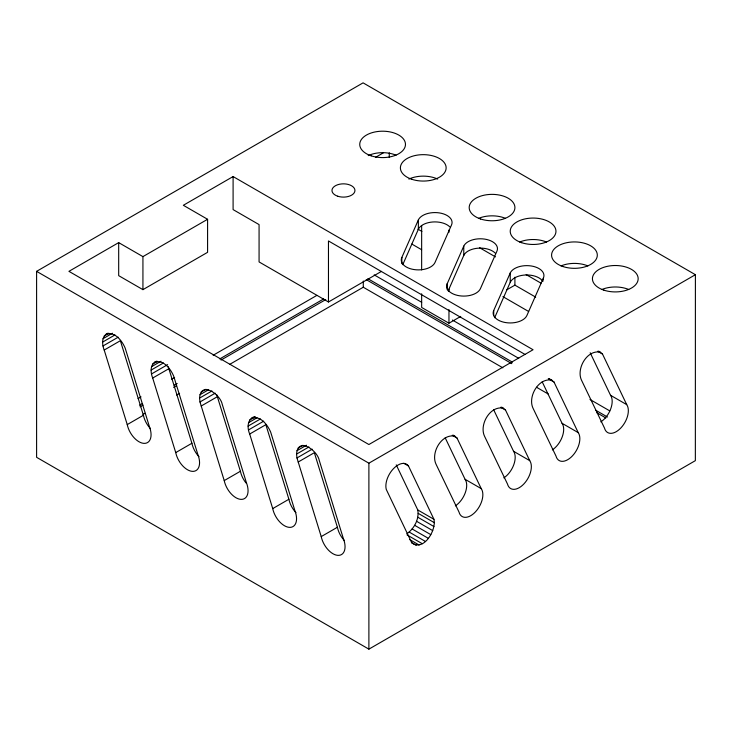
<?xml version="1.0" encoding="UTF-8"?>
<svg xmlns="http://www.w3.org/2000/svg" width="732" height="732" viewBox="0 0 732 732"><rect width="100%" height="100%" fill="white"/><g stroke="black" fill="none" stroke-linecap="round" stroke-linejoin="round"><path stroke-width="1.1" d="M36.6 271.343L36.6 457.308L368.891 649.147L695.354 460.648L695.4 274.701L363.081 82.853L36.6 271.343L368.891 463.191L695.4 274.701M118.685 242.621L118.685 275.653L142.932 289.652L207.586 252.32L207.586 219.289L183.339 205.289L233.096 176.558L533.061 349.74L368.891 444.525L68.936 271.343L118.685 242.621L142.932 256.621L207.586 219.289M142.932 289.652L142.932 256.621M368.891 649.147L368.891 463.191M389.278 157.362L389.278 152.823M493.725 315.675L493.725 310.487L510.241 272.972A17.147 9.9 0 0 1 531.24 265.972A17.147 9.9 0 0 1 543.364 278.096L543.364 280.173M494.649 317.734L510.241 282.305L510.241 272.972M406.855 533.784C414.257 528.605 419.363 519.107 417.78 509.975L396.241 464.866M408.493 465.991A17.147 9.9 -60 0 0 393.349 468.8A17.147 9.9 -60 0 0 386.276 489.443L411.741 542.751C423.737 551.946 436.547 529.959 433.948 519.308L408.493 465.991L403.735 463.246M106.131 334.25C115.025 331.248 122.171 340.975 125.199 348.167L149.447 426.793A17.147 9.9 60 0 1 143.591 443.345A17.147 9.9 60 0 1 127.24 424.597L104.2 350.042C101.913 344.47 101.336 335.851 108.034 333.152M154.626 362.248C163.52 359.247 170.666 368.974 173.694 376.166L197.942 454.792A17.147 9.9 60 0 1 192.086 471.344A17.147 9.9 60 0 1 175.735 452.596L152.695 378.041C150.408 372.469 149.822 363.85 156.529 361.151M199.571 398.098C200.769 380.42 220.305 394.383 222.189 404.156L246.437 482.791A17.147 9.9 60 0 1 240.581 499.343A17.147 9.9 60 0 1 224.23 480.595L199.982 401.96L199.571 398.098L211.932 390.961M251.616 418.247C260.51 415.245 267.656 424.972 270.684 432.155L294.932 510.79A17.147 9.9 60 0 1 289.076 527.342A17.147 9.9 60 0 1 272.725 508.594L249.685 434.03C247.068 428.055 247.123 419.033 254.471 416.6M296.561 454.096C297.759 436.418 317.295 450.372 319.179 460.154L343.427 538.789A17.147 9.9 60 0 1 337.571 555.341A17.147 9.9 60 0 1 321.22 536.593L296.972 457.958L296.561 454.096L308.922 446.959M401.85 257.426L418.365 219.911A17.147 9.9 0 0 1 439.365 212.911A17.147 9.9 0 0 1 451.488 225.035L434.973 262.55A17.147 9.9 0 0 1 413.973 269.55A17.147 9.9 0 0 1 401.85 257.426L401.85 263.648M402.774 264.673L418.375 229.244L418.365 219.911M447.252 283.632L463.768 246.117A17.147 9.9 0 0 1 484.767 239.117A17.147 9.9 0 0 1 496.891 251.241L480.375 288.756A17.147 9.9 0 0 1 459.376 295.755A17.147 9.9 0 0 1 447.252 283.632L447.252 289.854M448.167 290.878L463.768 255.45L463.768 246.117M543.364 278.096L526.848 315.611A17.147 9.9 0 0 1 505.849 322.611A17.147 9.9 0 0 1 493.725 310.487M375.608 157.307L383.422 152.805M104.2 336.043L108.958 333.298M102.992 338.715L112.499 333.225M102.581 342.1L114.942 334.963M102.992 345.962L118.209 337.178M104.2 350.042L120.368 340.709L143.408 415.264A17.147 9.9 60 0 0 150.472 428.659M152.695 364.042L157.453 361.297M151.487 366.714L160.994 361.224M151.076 370.099L163.437 362.962M151.487 373.961L167.655 364.627M152.695 378.041L168.863 368.708L168.259 366.668M138.074 398.611L141.038 396.9M171.663 379.222L174.619 377.511M213.149 355.267L316.865 295.389M139.574 405.208L142.548 403.497M174.225 385.206L177.19 383.495M219.756 358.918L323.69 298.912M140.05 406.8L143.015 405.089M173.64 387.411L176.595 385.7M221.046 360.043L325.749 299.589M233.096 176.558L233.096 209.599L259.073 224.596L259.073 261.928L328.467 301.987L381.5 271.371M143.015 414.422L144.991 413.278M176.595 395.033L179.56 393.322M229.94 364.234L363.282 287.237L502.866 367.83M127.24 424.597L143.408 415.264M201.19 392.032L205.948 389.287M199.982 394.713L208.538 389.772M199.982 401.96L215.199 393.175M201.19 406.031L217.358 396.698L216.754 394.667M175.735 452.596L191.903 443.263L168.863 368.708M249.685 420.031L255.395 416.737M248.477 422.712L257.033 417.771M248.066 426.097L260.427 418.96M248.477 429.959L263.694 421.175M249.685 434.03L265.853 424.697L288.893 499.261A17.147 9.9 60 0 0 295.957 512.647M421.65 293.807L421.65 307.44L448.963 323.215L460.73 316.416M506.462 290.018L514.907 285.141L535.696 297.137M224.23 480.595L240.398 471.262L217.358 396.698M298.18 448.03L302.938 445.285M296.972 450.711L306.479 445.221M296.972 457.958L312.189 449.173M298.18 462.029L314.348 452.696L337.388 527.26A17.147 9.9 60 0 0 344.452 540.646M272.725 508.594L288.893 499.261M321.22 536.593L337.388 527.26M600.542 352.211C587.146 349.274 576.093 368.654 581.473 380.118L604.504 428.083A17.147 9.9 -60 0 0 620.855 427.955A17.147 9.9 -60 0 0 626.72 404.631L602.473 353.995L598.639 351.113M552.047 380.21C538.651 377.273 527.598 396.653 532.978 408.117L556.009 456.082A17.147 9.9 -60 0 0 572.36 455.954A17.147 9.9 -60 0 0 578.225 432.63L553.978 381.994L549.192 378.563M503.552 408.209C490.156 405.272 479.103 424.652 484.483 436.116L507.514 484.081A17.147 9.9 -60 0 0 523.865 483.953A17.147 9.9 -60 0 0 529.73 460.629L505.483 409.993L501.649 407.111M455.057 436.208C441.661 433.271 430.608 452.651 435.988 464.115L459.019 512.08A17.147 9.9 -60 0 0 475.37 511.952A17.147 9.9 -60 0 0 481.235 488.628L456.988 437.992L453.154 435.11M479.652 247.745L495.491 256.895M526.171 274.61L541.021 283.183M417.972 229.18L421.897 231.44M411.823 244.049L421.632 249.713M502.911 296.634L528.641 311.493M597.715 351.25L602.473 353.995M590.184 352.769L610.552 395.298L626.72 404.631M525.155 354.508L328.467 240.956L328.467 301.987M374.18 274.875L421.696 302.307M452.385 320.03L518.713 358.323M589.992 399.48L609.793 410.908M548.268 378.7L553.978 381.994M367.876 278.7L512.409 362.148M595.564 410.158L607.45 417.011M366.256 279.633L511.787 363.648M596.919 412.802L605.831 417.945M536.529 387.265L548.405 394.118M542.174 381.784L562.057 423.297L578.225 432.63M500.725 407.248L505.483 409.993M493.679 409.783L513.562 451.296L529.73 460.629M452.23 435.247L456.988 437.992M445.184 437.782L465.067 479.295L481.235 488.628M417.78 509.975L433.948 519.308M418.201 513.361L434.36 522.694M417.78 517.222L433.948 526.555M416.572 521.294L432.74 530.627M414.651 525.311L430.809 534.644M412.134 528.98L428.302 538.313M409.215 532.072L425.374 541.406M407.029 534.909L422.236 543.693M409.591 539.539L419.097 545.029M411.421 542.568L416.179 545.313M514.907 277.181L514.907 285.141M448.963 230.031L448.963 232.309M448.963 289.122L448.963 291.391M448.963 309.572L448.963 323.215M421.65 225.63L421.65 269.943M363.282 281.024L363.282 287.237M513.562 451.296A17.147 9.9 -60 0 1 503.854 477.877M408.886 179.075A22.857 13.194 0 0 1 437.663 179.075M610.552 395.298A17.147 9.9 -60 0 1 600.844 421.879M510.241 282.305A17.147 9.9 0 0 1 526.061 274.976A17.147 9.9 0 0 1 542.915 281.481M198.967 456.658A17.147 9.9 60 0 1 191.903 443.263M246.043 483.019A17.147 9.9 60 0 1 240.398 471.262M465.067 479.295A17.147 9.9 -60 0 1 455.359 505.876M463.768 255.45A17.147 9.9 0 0 1 478.088 248.194A17.147 9.9 0 0 1 495.18 253.062M562.057 423.297A17.147 9.9 -60 0 1 552.349 449.878M478.618 218.356A22.857 13.194 0 0 1 505.492 218.356M601.869 289.497A22.857 13.194 0 0 1 628.742 289.497M561.014 265.917A22.857 13.194 0 0 1 587.878 265.917M519.665 242.045A22.857 13.194 0 0 1 546.539 242.045M368.223 155.605A22.857 13.194 0 0 1 396.049 155.184M418.375 229.244A17.147 9.9 0 0 1 432.694 221.988A17.147 9.9 0 0 1 449.777 226.856M337.717 196.222A11.483 6.634 0 0 0 354.947 190.476A11.483 6.634 0 0 0 337.717 184.729A11.483 6.634 0 0 0 337.717 196.222M411.842 179.294A22.857 13.194 0 0 0 446.136 167.866A22.857 13.194 0 0 0 411.842 156.428A22.857 13.194 0 0 0 411.842 179.294M521.669 242.695A22.857 13.194 0 0 0 555.963 231.266A22.857 13.194 0 0 0 521.669 219.829A22.857 13.194 0 0 0 521.669 242.695M371.179 155.825A22.857 13.194 0 0 0 405.473 144.396A22.857 13.194 0 0 0 371.179 132.968A22.857 13.194 0 0 0 371.179 155.825M563.018 266.558A22.857 13.194 0 0 0 597.312 255.129A22.857 13.194 0 0 0 563.018 243.701A22.857 13.194 0 0 0 563.018 266.558M603.873 290.147A22.857 13.194 0 0 0 638.167 278.709A22.857 13.194 0 0 0 603.873 267.281A22.857 13.194 0 0 0 603.873 290.147M480.622 218.996A22.857 13.194 0 0 0 514.916 207.568A22.857 13.194 0 0 0 480.622 196.139A22.857 13.194 0 0 0 480.622 218.996"/></g></svg>
